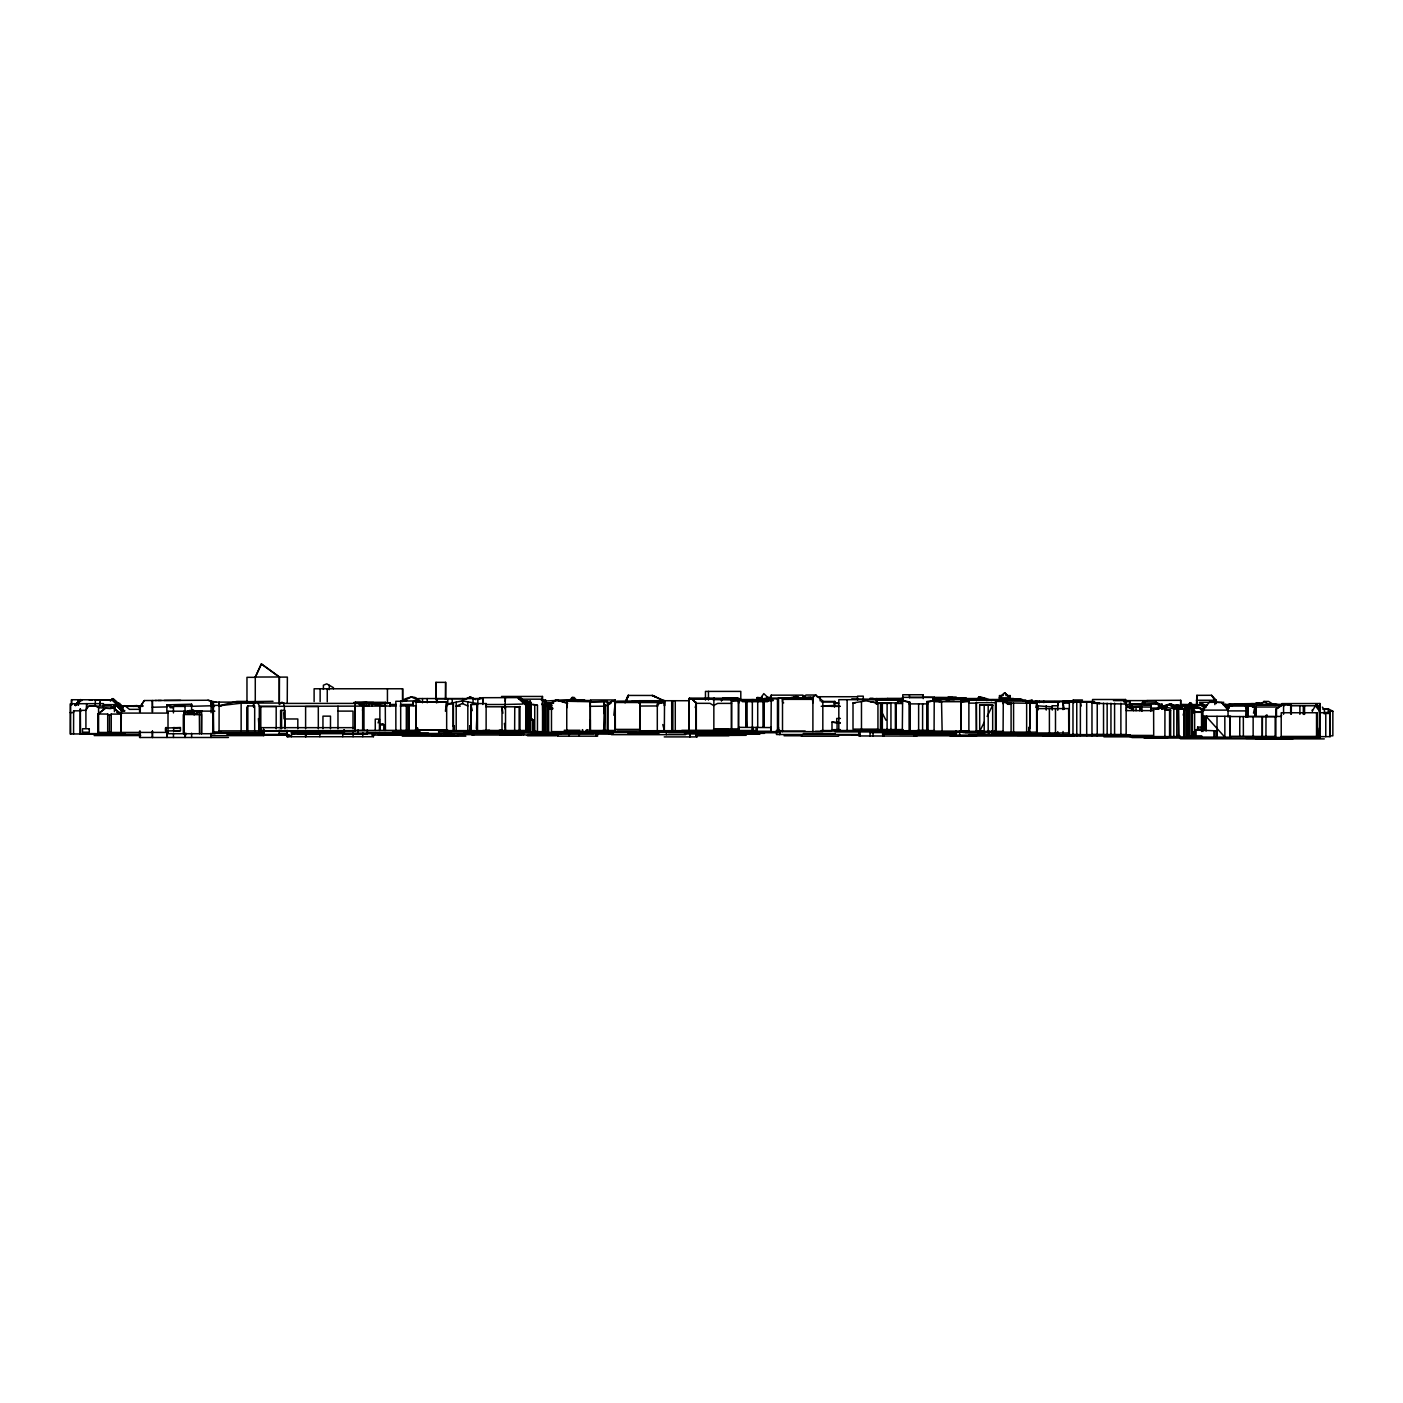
<?xml version="1.0" encoding="UTF-8"?>
<svg xmlns="http://www.w3.org/2000/svg" width="1403" height="1403" viewBox="0 0 1403 1403"><rect width="100%" height="100%" fill="white"/><g stroke="black" fill="none" stroke-linecap="round" stroke-linejoin="round"><path stroke-width="1.5" d="M98.14 732.454L98.157 714.074L105.383 708.234L113.836 708.269L119.869 712.917M590.33 719.985L590.33 730.472L590.295 701.728L607.359 701.5L590.242 701.921L590.225 706.323L604.149 706.2L605.061 704.955L604.167 704.972L604.149 730.472L605.061 705.393L605.061 730.472M666.355 734.663L666.443 730.91M778.49 727.315L778.49 731.647L778.525 697.94L803.866 698.15L802.954 695.151L771.264 695.151L771.036 731.647L822.824 731.647L822.824 701.026L815.88 695.029L806.234 695.029L802.884 696.537M782.506 698.448L782.506 699.36L812.898 699.36L812.372 698.448L782.506 698.448L782.506 701.974L783.663 702.903M870.053 735.944L870.053 731.664M1204.142 730.314L1204.142 716.354L1204.142 730.314L1206.089 730.402L1206.142 716.424L1207.036 716.249M482.79 704.516L482.842 697.712L517.795 697.607L525.774 705.06L525.739 730.489L525.774 704.288L518.724 697.449L520.513 697.449L527.388 704.166L527.388 730.753M834.487 702.798L834.504 701.43L834.522 705.463L823.052 705.919M194.07 714.934L201.646 711.058L193 711.952M446.522 707.024L446.663 701.605L445.417 711.251M390.016 706.463L390.034 702.868L366.832 702.868L390.034 702.868L390.016 704.481L396.347 704.481M639.978 705.569L640.066 701.219L664.759 700.518M664.443 705.919L664.513 702.096L639.803 702.096L639.715 730.753L730.139 730.577M689.399 699.922L689.469 698.098M713.899 699.413L738.644 699.659L713.899 699.413L713.846 705.674L710.006 703.341L696.309 703.324L691.609 698.676L696.309 703.184L696.309 730.489M731.472 700.763L738.82 700.763L738.855 698.238L714.145 698.238L713.18 699.939M1003.092 695.572L999.427 695.572L999.427 701.079L999.427 699.606L987.782 699.623M1150.758 709.444L1150.811 703.657L1158.597 703.657L1158.668 709.146L1155.546 709.111M1180.625 705.393L1181.992 705.569L1181.694 706.709L1181.992 705.569M152.331 711.952L152.383 700.5L152.524 711.952M470.829 725.86L470.777 730.612L471.005 704.622L476.231 703.604L477.458 704.324L476.336 728.578M689.294 700.728L638.856 700.711L638.768 703.078M738.574 703.359L738.609 699.413M745.905 727.017L746.115 701.675L767.722 701.675M909.126 703.885L927.699 703.885M1129.766 704.762L1129.783 701.746L1123.61 701.746M590.523 702.307L590.558 699.957L615.338 699.957L615.303 703.868M902.55 701.71L902.603 697.361L934.363 697.361L934.398 701.71L969.087 701.693L969.192 699.606L934.38 699.606L934.275 701.693L934.363 697.361M1036.747 705.779L1052.285 706.849L1052.285 705.779L1057.774 705.779L1057.809 701.921M1092.516 703.236L1092.551 699.501L1125.539 699.501L1125.557 703.289L1125.539 699.501M1164.911 708.901L1164.893 710.128L1169.576 710.234L1161.281 708.077M1180.712 700.29L1180.642 706.042L1180.712 700.29L1147.058 700.448M382.598 723.983L384.264 724.965L384.264 730.454L384.299 724.965L382.598 723.983L379.862 723.983L379.862 730.454L379.88 706.042M590.523 702.693L590.558 700.518L557.219 700.518M877.226 699.518L877.261 703.043L876.331 702.85L877.226 699.518L902.76 699.36L902.76 694.748L923.209 694.748M876.717 703.026L876.77 698.484M902.918 698.378L887.661 698.378L887.625 700.202L887.643 698.484L873.806 698.712M263.203 732.927L212.975 732.927L213.01 702.114L263.062 702.114M604.167 704.972L604.255 701.5M615.303 704.832L615.338 699.957M1003.198 703.797L1003.233 701.886L1006.091 701.886L1011.089 703.99L1011.089 732.173M191.615 711.952L191.632 704.201L166.887 704.832L166.852 706.919L152.331 707.252M201.646 711.251L189.756 711.058C189.265 715.162 191.86 707.13 194.333 710.883M191.632 704.201L191.615 706.305L211.081 705.779L211.116 701.062L207.89 700.255M366.814 703.903L366.832 702.377L354.713 703.166M445.751 699.36L445.628 682.349L435.93 682.349L435.754 699.132M607.289 730.472L607.359 701.5M714.145 698.238L714.127 699.255L738.837 699.255M99.981 705.341L100.051 702.272M103.384 707.305L103.454 703.604L70.466 703.762L70.15 733.979L124.797 733.857M445.628 682.349L445.382 699.15M1158.597 703.657L1158.492 705.253L1158.597 704.166L1162 704.148L1161.894 709.322L1161.894 706.533L1169.769 703.92L1171.382 703.92L1176.801 709.322L1161.947 706.568M99.981 705.2L100.087 699.922M604.184 713.724L604.36 701.921M988.694 730.981L988.606 735.049L988.606 730.682M999.024 700.939L999.059 699.641L988.764 699.641M1032.205 702.657L1032.152 700.22L1024.295 701.254M604.219 703.166L604.237 701.886M757.708 701.71L757.708 727.035M95.246 705.025L95.386 699.834M413.236 704.043L413.271 702.71L413.219 704.464L400.556 704.464M1144.164 703.657L1144.164 701.658L1144.234 703.306M1155.879 704.341L1155.897 701.658L1155.949 703.306M71.36 704.92L71.535 699.729L111.574 699.851M78.077 704.99L78.27 699.834L78.445 705.306M738.75 700.711L738.785 699.641L731.384 700.711L738.82 700.395M81.427 710.812L73.64 710.83L73.57 712.601L70.15 712.619M615.268 701.851L613.865 715.302M1003.285 702.657L1003.391 699.974M1006.688 702.973L1036.852 703.324L1036.975 701.114L1036.992 708.305M771.247 700.588L771.282 699.553L738.925 699.553L738.837 701.675M986.151 700.5L993.271 699.711L960.897 700.5L960.985 698.536L986.344 698.536L991.623 700.641M1150.706 711.409L1150.811 704.78L1125.539 704.78M385.281 704.096L385.369 702.307L355.415 702.307L355.31 704.113M505.203 701.43L505.378 697.607L505.045 708.831L505.045 704.499L486.841 704.516M446.856 703.832L446.943 702.061M284.599 726.912L285.002 718.967M752.341 701.71L752.341 727.035M553.361 703.166L544.838 703.324M121.202 732.454L121.307 711.514L121.395 713.145M168.114 711.514L168.009 713.092L121.202 713.092M1245.846 710.9L1246.162 706.06L1228.467 706.06L1228.063 710.9L1245.846 710.9L1245.846 717.143M1230.677 716.249L1202.231 716.319L1202.687 730.209L1202.371 727.105L1197.671 727.105L1197.443 730.016L1196.057 729.998L1196.057 737.189M664.759 701.219L614.882 701.64L614.882 730.472M569.18 736.172L569.495 732.664M1252.756 705.043L1247.6 706.691M95.386 699.922L112.661 699.992L119.343 706.656M1131.87 704.341L1131.993 705.113M1196.356 706.744L1196.899 695.327L1211.561 695.292L1216.278 700.255L1216.278 703.552M778.525 697.94L786.539 698.256M887.748 699.711L851.761 698.869M760.864 700.43L761.163 697.677L760.864 700.43L759.093 700.816L759.952 698.957L760.864 700.43L759.339 700.43M902.638 699.518L902.322 730.577M639.224 701.009L631.824 701.447L639.172 701.447M529.668 724.158L529.492 719.125L531.895 718.897L532.894 720.142L532.894 732.173M519.987 706.603L514.638 707.375L519.987 706.603L519.987 731.472L463.411 731.524M1181.694 706.709L1181.992 704.587L1197.987 704.587M400.644 701.272L395.821 701.272L395.874 730.314M1166.244 705.2L1172.768 704.604L1172.54 706.446L1177.819 705.428M80.059 733.944L80.322 708.725L80.55 733.944M1299.897 705.884L1299.897 714.337M1304.58 706.007L1304.58 714.425M1291.321 705.779L1319.539 705.779L1319.977 703.517L1281.833 703.604M1248.916 706.358L1249.161 705.078L1282.482 705.078M187.213 711.672L189.3 712.18L183.881 712.478L191.387 713.373L188.405 711.654L183.846 712.461L187.143 711.672L197.209 714.53L197.209 710.883L201.646 710.918L201.646 733.716M1253.493 713.162L1254.808 707.094L1248.161 705.569L1247.986 716.793M185.985 733.225L185.056 737.487L185.056 733.225M590.295 701.728L566.759 701.254L566.759 731.629M886.661 733.436L887.608 729.314M1035.888 707.445L1036.852 703.324M752.85 701.36L753.253 699.623L738.118 700.36M1072.716 702.237L1073.277 699.974L1082.432 699.974L1081.731 702.272M695.204 707.515L696.309 703.324M1183.185 715.127L1184.763 709.181L1180.432 708.129L1179.379 708.129L1184.763 709.181L1179.257 709.146M1189.358 708.375L1191.059 706.919L1191.147 737.031M976.523 731.366L976.348 702.237L976.348 731.366M834.803 702.675L835.171 701.465L822.123 701.43M1211.631 701.605L1209.684 701.833L1202.95 710.111L1202.95 731.507M1178.432 706.814L1178.888 735.681M1164.893 706.253L1166.647 705.884M627.544 697.817L628.421 695.432M1281.623 715.32L1281.22 716.442L1245.882 716.459L1246.302 715.302L1246.741 716.495M378.056 722.896L379.459 719.125L375.267 719.125L375.267 730.454M625.58 701.36L628.667 695.432M625.072 702.903L627.948 695.432L652.711 695.467L664.005 700.781M625.896 702.114L628.228 695.432M1266.243 715.32L1266.681 716.512L1266.26 715.302L1267.225 715.355L1266.243 716.495M362.465 710.164L363.973 706.112L363.973 730.454M1144.567 704.359L1145.286 702.587M255.364 677.228L261.396 663.935L279.46 677.053L279.355 703.271M255.276 702.693L255.276 677.035L261.309 663.935L279.46 677.053M524.915 703.061L526.932 701.149L525.792 704.709M984.327 722.036L979.697 731.366L979.697 704.85L992.675 704.85L992.675 731.366M987.116 716.442L992.675 705.253L979.697 704.85M722.826 698.028L721.458 700.763L722.826 698.028L737.434 698.028L738.837 700.763L737.434 698.028M759.128 700.43L759.952 698.957M759.584 699.659L757.936 697.466L756.235 700.43M1139.867 710.462L1141.937 706.902L1141.937 711.286M756.199 700.43L757.936 697.466M531.088 720.142L531.895 718.897M759.058 700.816L763.793 693.608L769.949 699.588M139.581 711.952L139.581 707.691L144.316 700.535L208.1 700.255L216.272 702.324M139.581 707.691L144.316 700.535M978.4 699.448L979.978 697.098L984.836 698.028L978.715 697.098L976.979 699.659M1312.243 711.058L1316.523 703.973L1319.539 710.988L1316.365 707.077M191.58 710.304L190.089 712.514C191.51 708.112 184.267 713.32 190.089 710.497M254.68 730.875L254.68 705.919L247.84 705.919L246.77 707.428L246.77 730.875M85.916 727.876L85.916 709.62L88.722 706.253L95.351 705.972L98.578 707.656L110.381 708.603L114.432 707.568L114.432 711.637M1192.322 706.674L1188.955 706.919L1192.112 706.919M1187.762 705.779L1190.586 702.693L1193.234 705.727M1187.341 705.762L1190.586 702.693M273.024 701.29L246.384 701.675L253.627 703.184L253.627 707.393M1203.721 707.796L1201.547 710.111L1201.547 731.507M568.425 701.447L572.214 697.431L574.073 697.414L577.878 701.447M1260.894 704.552L1263.91 701.447L1268.61 701.447L1275.064 705.499M80.567 699.588L74.938 705.2L80.637 699.659M75.078 704.92L80.462 699.588M110.399 701.149L112.994 698.606L122.885 707.971L121.587 706.726M111.661 708.375L115.712 704.376L122.324 711.181L115.625 704.639L103.454 704.639M75.446 705.744L81.514 699.799L76.867 704.359M1259.403 703.517L1229.484 703.955L1227.643 705.849M81.093 699.711L75.359 705.183L81.093 699.904M75.902 705.271L81.339 700.044M75.815 704.99L79.077 701.886M608.078 704.885L612.269 701.079L608.078 704.885L608.078 730.472M1226.59 706.744L1229.484 703.955M1010.107 697.817L999.427 697.817L1004.741 692.784L1010.107 697.817L1010.107 695.572L1005.828 695.572M999.427 697.817L1004.723 692.801L1009.95 697.817M173.569 730.647L180.461 730.647L180.461 727.526L165.466 728.069L165.466 730.875L180.128 730.875M112.293 708.269L115.853 704.867L123.183 711.146L123.061 710.269M115.239 705.674L116.291 704.744L122.78 710.479L116.256 704.744M116.291 704.744L113.573 707.27L115.239 707.024L111.311 707.498M180.128 727.701L173.604 728.069M1164.42 705.972L1160.158 705.972M896.324 703.499L899.305 700.939L902.427 703.499L895.973 703.499L899.2 700.798L902.339 703.499M112.135 707.884L115.712 704.867L112.538 707.656M895.377 729.753L895.377 704.008L900.551 700.079L899.411 700.974M799.184 698.536L805.497 697.151L803.603 697.273M175.235 727.701L173.569 727.543L173.726 730.875M895.377 704.008L899.2 701.132L900.551 701.921M105.383 708.234L97.789 714.074L97.789 732.454L168.202 732.401M109.452 732.454L109.452 715.425L111.24 714.074L121.202 714.145M805.34 697.273L812.898 697.273L815.88 695.029M112.293 707.515L115.765 705.025L124.604 711.286L123.113 710.251M112.836 707.2L115.765 705.025L122.464 710.006L115.642 705.025M543.68 705.499L545.609 705.499L545.609 732.962M1276.432 708.866L1276.432 717.038M1276.292 717.038L1276.292 708.866L1284.201 703.78L1281.114 705.937M590.558 731.629L551.484 731.629L551.484 702.815L555.886 699.799L566.444 702.622M558.148 699.799L551.484 702.815M996.726 701.36L1000.076 699.08L1020.472 699.08L1023.874 701.36M996.674 701.36L1000.076 699.08M1063.036 709.637L1063.053 703.096L1065.754 701.29L1069.332 702.903L1069.332 735.874L1068.56 731.77M555.886 699.799L567.636 703.464M608.376 704.85L610.971 703.149M652.518 734.26L655.657 732.243L655.657 734.26M548.643 732.962L548.643 707.007L546.714 704.587L542.891 704.569L542.891 705.499L544.522 704.867M1243.777 705.165L1250.757 704.464L1249.424 705.165M793.572 697.449L796.185 696.256L800.955 698.536M1178.888 706.744C1183.518 701.886 1157.457 708.603 1181.905 706.27M1249.599 705.183L1254.685 704.639M465.077 699.378L470.268 696.993L475.424 699.395M464.428 699.606L470.268 696.993L475.81 699.641M411.36 696.87C389.21 708.813 412.587 690.381 418.304 700.062M462.341 703.534L467.83 705.937M496.995 731.384L500.397 729.911M460.289 706.165L456.203 706.165L462.639 703.394M456.185 706.165L457.203 705.727M470.759 730.612L470.759 704.622L477.458 704.324M1063.053 703.096L1066.771 701.746L1069.349 703.096L1063.053 703.096L1064.228 709.234M657.305 704.131L664.443 701.728L657.305 704.131L657.305 730.753M1164.385 706.323L1171.382 703.92M1247.425 710.146L1245.829 706.744L1247.986 706.235M1179.677 706.358L1172.101 706.095L1194.9 706.183M770.826 698.238L762.671 700.29M295.296 733.155L292.122 734.137L292.122 732.103M1032.117 700.22L1028.206 701.412L1028.206 702.657L1028.241 700.921M1182.606 706.603L1186.342 705.463L1192.427 707.708L1192.427 737.031M938.046 700.272L943.325 698.694L948.428 700.185M1196.777 705.499L1192.848 706.077M937.064 700.518L943.237 698.694L949.428 700.518M109.452 715.425L107.698 714.074L98.456 713.987M1205.931 706.498L1203.002 704.744L1193.234 706.41L1201.073 704.183L1205.773 707.568L1202.336 704.008L1201.178 704.271M1201.073 704.183L1189.358 706.954L1190.077 708.375M927.629 730.577L927.629 702.289L934.293 700.535L939.817 701.693M1132.695 706.638L1132.695 709.304L1126.486 706.621L1126.486 710.725M1128.065 706.375L1127.065 706.638L1141.937 706.638M689.048 730.489L689.048 699.343L691.802 698.676M282.547 703.359L283.774 703.043L283.774 706.305L395.874 706.025M221.481 705.832L218.991 705.832L236.826 701.395L246.753 701.395M1169.523 705.095L1171.435 704.692M291.491 735.751L287.369 736.715L287.334 732.752M1223.609 704.709L1225.275 704.324M1195.987 705.569L1203.195 704.008L1205.791 706.709M1182.606 706.253L1186.254 705.481L1191.147 708.024L1189.376 708.024M478.616 699.466L481.211 697.835L479.317 698.133L480.808 698.413M1020.858 733.787L1024.927 732.927M1183.957 706.253L1187.639 705.463L1192.427 707.708M1197.355 705.148L1195.987 705.428M550.186 705.428L551.66 705.113M1193.339 713.04L1193.339 708.48L1199.688 707.515L1202.511 709.339M1193.339 708.48L1199.688 707.515M462.499 700.869L446.926 704.043M1054.056 701.763L1055.109 701.64M804.971 698.448L803.551 698.729L811.004 697.484L803.025 698.484M1152.915 709.392L1160.632 707.866L1170.628 710.251L1170.628 736.61M133.022 706.375L137.108 705.604L139.862 708.077M876.138 702.64L877.945 702.973L877.945 729.139L853.006 729.139L853.006 702.938L855.041 703.078M1193.918 711.97L1201.634 711.952M1177.871 706.375L1186.254 705.481M1178.976 706.498L1185.816 705.271M853.006 702.938L866.125 700.834L877.261 703.078M763.39 701.623L763.39 727.017L763.337 701.623L771.001 700.272M926.909 701.57L926.909 730.577L926.752 701.57L934.223 700.307L934.082 731.103M120.921 706.253L137.108 705.604M803.726 698.361L809.145 697.466M170.184 707.217L173.481 706.744L166.852 705.744M732.261 700.027L738.574 699.168L738.522 731.244L771.317 731.244M1029.784 732.173L1029.784 703.289L1036.852 702.307L1036.905 732.98L1068.753 732.98L1068.648 708.603L1036.905 708.603M1312.243 709.971L1312.489 711.058M253.627 703.184L241.141 703.184L218.991 705.832M546.521 703.254L544.943 702.798M483.491 730.823L489.454 730.226M1172.382 706.463L1178.432 705.955L1178.432 735.681M1172.768 706.288L1176.801 705.955L1176.801 736.575L1129.748 736.575M1270.118 703.552L1271.942 704.166M1322.854 709.234L1328.238 708.831L1332.85 711.268L1332.85 735.838L1329.781 735.838M525.774 704.288L527.388 704.166M1159.176 708.164L1160.632 708.077M1198.548 729.402L1197.671 727.105M111.118 707.287L115.186 707.059M927.629 702.289L927.699 730.577M1191.445 708.217L1194.795 708.515M960.827 731.103L960.827 701.553L962.212 701.482M960.827 701.553L969.087 700.974L962.3 701.693M1198.741 704.902L1200.53 704.832M639.908 702.272L639.978 730.753M1029.96 703.289L1030.065 728.052M543.101 706.744L544.101 706.726L544.101 731.647M756.673 700.395L772.983 700.079M530.141 703.096L529.878 732.173M191.334 710.304L196.49 711.339L194.351 710.883M1192.112 706.691L1191.357 708.094M180.689 700.378L164.169 700.448M401.696 701.079L419.725 700.886M505.045 704.481L522.425 704.06A3.806 2.666 -0.9 0 0 523.88 703.026M1026.856 701.763L1091.972 701.746L1092.113 702.938M1246.267 707.2L1247.583 707.182M545.697 700.974L571.758 699.746M155.365 700.483L156.47 700.483M161.292 700.465L157.89 700.465M895.798 703.762L895.798 729.753M639.715 706.042L657.446 705.955M139.265 709.322L129.479 709.374L124.762 705.604M255.276 677.035L279.197 676.983L279.302 704.639M748.781 700.115L758.69 700.851M874.262 698.712L882.785 698.712M731.559 703.377L717.652 703.394L713.846 705.358L713.846 730.489M121.833 705.832L143.071 705.797M211.081 706.498L214.484 706.481M1147.496 704.955L1151.144 704.744M1328.308 711.286L1332.85 711.268M1194.847 712.321L1201.845 712.303M255.311 677.333L246.963 677.333L246.981 702.693M279.355 677.105L287.369 677.105L287.247 703.271M501.52 696.449L542.47 696.449L543.101 731.647M816.967 696.73L857.18 696.73M978.715 697.098L979.978 697.098M769.423 697.309L766.845 697.677L770.668 697.677M756.673 697.677L762.267 697.677M909.968 697.572L921.946 697.572M966.141 697.782L954.18 697.782L954.198 699.676L938.046 699.097M689.417 698.133L714.197 698.098M870.053 698.273L873.122 698.273M948.358 698.098L942.465 698.098L942.465 699.273M482.895 698.571L418.62 698.554L418.725 701.57L413.236 701.57L413.236 705.656M932.89 698.641L938.695 699.273M111.714 698.817L120.904 706.919M462.727 698.712L436.456 698.712L437.876 702.64M771.036 698.817L778.525 698.817M934.17 698.852L960.967 698.852M519.11 699.168L542.575 699.168L542.523 731.647M689.224 699.185L713.934 699.185L689.171 698.694L689.119 730.77M901.147 698.992L887.818 698.975M932.89 699.273L948.13 699.273L948.112 697.063L956.197 697.063L956.197 698.098M576.037 699.764L584.613 699.764M877.068 699.676L838.819 699.676L838.819 730.612M89.126 699.869L92.405 699.869M541.242 699.974L545.627 699.974L545.627 704.288M969.192 699.974L1025.751 699.992M876.314 700.15L902.567 700.15L909.793 702.166L909.793 730.577L909.793 702.166M987.624 700.343L999.427 699.799M1196.356 700.255L1216.278 700.255M82.181 700.465L81.286 700.448M402.398 700.588L406.747 700.588M415.411 700.588L419.76 700.588M1113.508 700.606L1147.075 700.606M1072.383 700.834L1073.856 700.834L1073.856 702.85M617.004 701.272L631.894 701.272M968.877 701.149L968.877 731.366M1003.391 701.114L1077.837 701.062M521.863 701.36L525.687 701.36L526.511 702.552M941.536 701.535L942.132 731.103M1026.049 701.465L1027.031 701.938M1094.638 701.5L1062.58 701.5L1092.586 702.044M742.362 701.675L746.115 701.675M821.474 701.886L834.487 701.886M615.584 701.938L638.856 702.201M1003.198 702.201L1011.002 703.99L1007.284 703.973M1025.751 701.921L1057.827 702.166M1144.164 702.026L1155.879 702.026M529.878 702.429L530.772 702.429L530.772 732.173M607.867 702.307L611.006 702.307M1199.442 702.307L1223.767 702.307M353.802 702.482L373.619 702.482M615.268 702.482L664.461 702.57M1227.432 708.725L1221.767 702.622L1209.684 701.833M283.774 703.043L252.68 703.043L246.753 701.29M834.504 707.094L834.504 703.026L838.678 703.026M976.348 702.675L996.042 702.657M1092.113 702.903L1099.671 702.903M1256.018 702.885L1262.542 702.885M544.61 703.254L553.554 703.254M876.261 703.359L890.94 703.359L890.94 729.753M976.523 703.113L968.877 703.131L968.999 700.553L969.087 702.237M1091.972 703.254L1126.346 704.06M477.458 703.604L486.297 703.569L486.332 706.796M1006.688 703.324L1011.563 703.377M1155.897 703.447L1158.124 704.236M359.291 704.113L369.27 703.762M359.291 704.674L369.27 706.042L369.27 704.113L385.281 703.745L385.422 730.454M446.663 704.043L453.415 704.043L453.415 726.526M657.849 703.973L657.902 705.955M1129.976 704.096L1150.793 704.972M1234.64 704.201L1253.931 704.201M1291.321 705.323L1283.57 704.166L1291.321 705.323L1291.321 714.25M1316.523 703.973L1319.346 711.04M1007.88 704.306L1010.791 704.306M1127.766 704.253L1155.879 703.657M1258.316 704.429L1285.376 704.429M1201.582 704.744L1203.002 704.744M1223.153 704.727L1250.091 704.604M1256.316 704.674L1285.464 704.674M1197.338 704.867L1181.992 704.587M1205.458 704.99L1207.106 704.99M530.808 704.429L537.454 705.288L537.454 731.384L534.333 731.384M979.697 705.253L992.675 705.253M542.891 705.499L545.609 705.499M1173.592 705.639L1197.583 705.691M1232.606 705.621L1225.415 705.621L1229.063 707.112M1248.775 705.656L1256.053 707.252L1256.053 715.407M408.396 705.849L416.27 705.849M551.835 705.832L546.767 706.13L551.046 706.13M1172.47 705.762L1197.864 705.814M1202.125 705.814L1206.405 705.814M88.722 706.253L110.802 705.972L114.432 707.568M121.991 706.2L142.615 706.2M174.446 706.025L184.056 706.025M191.632 706.025L185.038 706.025L185.038 712.917M400.171 706.025L409.22 705.849M821.193 706.27L840.204 706.27M1172.768 706.06L1174.013 706.551M127.007 706.305L142.492 706.393M185.038 706.41L173.446 706.41L173.446 712.917M259.292 706.305L284.388 706.305L284.388 718.967L297.822 718.967L297.822 728.894M830.944 706.358L839.801 706.358M1160.141 706.41L1167.208 706.375M1171.487 706.375L1189.376 706.375M1245.005 706.358L1247.425 707.498L1245.829 706.744M259.783 706.621L276.181 706.621L276.181 728.841M486.122 706.796L514.778 706.796M502.011 731.472L502.011 706.796L505.518 706.849L505.554 731.472L504.379 723.369M546.714 704.692L545.293 704.692L548.643 707.007M1127.503 706.902L1150.706 707.059M1247.074 706.884L1245.759 706.884L1247.074 710.146M1252.844 707.007L1279.589 707.007L1276.292 708.866M1254.808 706.937L1254.808 715.758L1254.703 706.937L1256.053 707.252M170.184 707.691L173.481 707.691M1319.521 707.778L1319.749 714.145M548.696 708.041L552.694 708.041M1150.706 708.077L1164.946 708.077L1164.893 736.61M548.836 708.655L552.835 708.655M1194.006 708.778L1191.989 708.462M548.029 709.287L552.484 709.287M80.059 710.339L86.004 710.339M1228.063 717.126L1228.063 710.111L1201.547 710.111L1203.458 710.111M123.131 710.619L124.779 710.619L123.061 710.69M1126.171 710.619L1153.704 710.619M188.668 711.198L168.009 711.198L168.009 733.716L215.08 733.716M189.773 711.058L214.834 711.163M337.965 711.111L353.03 711.111L353.03 728.894M1319.416 712.724L1330.167 712.724L1330.167 736.645L1319.416 736.645M840.397 718.441L836.732 718.441L836.732 723.001L840.239 723.036M530.141 720.142L533.929 720.283L533.929 732.173L508.465 732.173M840.397 729.665L831.997 729.665L831.997 722.071L840.344 722.72M384.299 724.965L379.862 724.965L379.862 723.983M453.169 725.737L454.362 725.737L454.204 730.612M471.005 725.86L469.742 725.86L469.742 730.612M527.388 727.105L527.966 730.753M529.264 727.105L530.229 727.105M738.522 727.35L771.212 727.578M1028.82 727.473L1028.82 732.173L1028.75 727.473L1029.96 727.473M259.783 727.666L355.257 727.666M1319.346 728.017L1318.82 737.575M713.846 728.911L738.96 728.911M1197.443 729.069L1202.231 729.086M713.513 729.367L728.736 729.367M615.268 729.385L640.066 729.385M876.717 729.578L902.953 729.578M446.856 729.928L415.954 729.928L416.112 701.36L423.18 701.886M876.261 729.753L902.673 729.753M415.13 730.156L447.803 730.121M617.004 729.963L639.242 729.963M717.143 730.104L739.346 730.226M354.871 730.454L416.516 730.332M482.79 730.489L527.388 730.489M564.216 730.279L580 730.279M590.225 730.472L615.338 730.472L615.251 701.658L611.936 701.079M681.753 730.402L755.849 730.489M821.193 730.542L855.058 730.542M885.556 730.507L890.502 730.507M917.316 730.402L927.804 730.402M259.783 730.735L366.937 730.56M477.651 730.612L446.663 730.612L446.663 701.71L415.972 701.938L447.066 701.886L447.083 705.463M477.949 730.63L503.221 730.823M509.324 730.753L530.229 730.753M830.944 730.788L877.068 730.612M882.768 730.665L884.171 730.665L884.048 735.944L884.171 729.507M885.539 730.735L886.608 730.735M901.077 730.735L934.433 730.577M1196.057 729.998L1216.997 730.893L1213.893 730.823L1213.893 737.189M218.991 730.875L355.468 730.875M476.459 731.033L483.544 731.033M718.967 730.91L728.859 730.91M732.243 731.103L735.751 731.103M776.35 731.051L805.199 731.051M854.971 731.103L969.227 731.103M440.595 731.209L450.784 731.209M493.032 731.384L509.482 731.384M815.336 731.349L830.751 731.349M871.105 731.349L901.182 731.349M909.916 731.209L928.102 731.209M959.775 731.331L1003.426 731.366M533.315 731.647L544.82 731.647M725.456 731.664L750.868 731.664M882.75 731.454L928.295 731.647M291.105 731.84L343.77 731.84M392.542 731.752L420.409 731.963M438.49 731.857L501.748 731.787M585.945 731.928L666.443 731.787M835.083 731.91L882.838 731.91M889.537 731.84L961.02 731.84M1193.076 731.735L1194.847 731.735L1194.847 736.014L1188.183 736.084M214.028 732.173L220.797 732.173M292.07 732.103L298.436 732.103L298.488 734.137M394.313 732.243L417.778 732.243M478.861 732.138L489.016 732.138M553.448 732.191L627.948 732.191M652.5 732.243L655.639 732.243M659.568 732.243L755.796 732.226M760.777 732.12L767.055 732.12M937.713 732.085L993.377 732.068M1036.992 732.173L1003.075 732.173L1003.285 701.43L995.446 701.43L995.446 731.366M213.73 732.559L263.29 732.559M367.393 732.384L394.383 732.384M532.316 732.401L636.366 732.541M657.744 732.313L777.28 732.296M962.844 732.576L985.73 732.576M214.852 732.717L263.431 732.647M564.567 732.734L609.463 732.734M627.895 732.717L658.831 732.717M668.529 732.664L694.573 732.664M723.615 732.822L731.629 732.822M755.638 732.699L777.332 732.699M870.018 732.594L884.048 732.594M965.141 732.612L1026.119 732.734M406.344 733.103L428.441 733.103M503.063 732.962L573.774 733.085M598.116 732.945L599.905 732.945M701.325 733.12L708.655 733.12M882.575 733.103L956.723 733.12M993.149 733.032L1027.154 733.032M279.197 733.383L287.089 733.383M297.19 733.453L375.566 733.453M444.014 733.401L451.626 733.401M484.403 733.243L485.561 733.243M603.08 733.173L613.269 733.173M684.541 733.436L764.477 733.348M912.827 733.436L886.433 733.436L886.696 729.279M917.246 733.295L940.203 733.295M999.024 733.208L1031.187 733.383M79.971 733.576L124.779 733.716M248.594 733.734L263.396 733.734L263.308 729.472M298.33 733.471L522.793 733.471M531.737 733.506L598.362 733.541M722.738 733.629L759.847 733.629M803.27 733.523L835.241 733.523M899.13 733.506L938.326 733.716M1025.716 733.734L1059.405 733.751M430.44 733.944L434.404 733.944M443.506 733.874L457.483 733.874M531.491 734.05L556.886 734.05M560.709 733.874L594.153 733.874M608.972 733.927L613.409 733.927M684.646 733.769L754.989 733.822M998.094 733.822L1039.237 733.787M103.173 734.26L139.265 734.26M292.07 734.137L320.13 734.137M398.522 734.172L426.442 734.172M443.488 734.243L453.888 734.243M542.68 734.067L560.849 734.067M596.889 734.067L612.024 734.155M627.737 734.26L659.62 734.26M697.063 734.313L729.823 734.313M737.592 734.067L759.812 734.067M882.417 734.102L899.481 734.102M938.098 734.172L939.326 734.172M1031.223 734.067L1059.072 734.067M228.549 734.611L287.369 734.365M378.038 734.558L441.191 734.576M457.624 734.628L474.109 734.628M527.686 734.611L557.973 734.611M696.134 734.558L723.527 734.558M858.934 734.523L776.508 734.523L776.508 730.332M899.656 734.348L956.197 734.348M968.824 734.628L1004.425 734.628M1026.049 734.383L1059.195 734.383M1062.457 734.576L1078.223 734.576M1092.288 734.506L1125.574 734.506M381.02 734.663L436.386 734.646M500.029 734.926L533.578 734.926L533.491 720.283M611.445 734.663L685.593 734.663M795.676 734.874L799.728 734.874M838.433 734.909L859.758 734.909M975.629 734.821L1063.421 734.698M1072.33 734.628L1103.635 734.628M1106.371 734.804L1130.327 734.856M99.823 735.014L140.546 735.172M226.918 735.049L289.228 735.049M371.76 735.084L444.769 735.19M471.899 735.014L521.6 735.014M543.961 735.067L557.184 735.067M851.902 735.207L859.986 735.207M937.993 735.137L1129.976 735.154M226.918 735.225L289.228 735.225M527.44 735.453L557.868 735.453M696.502 735.505L746.221 735.312M1017.21 735.347L1104.442 735.347M1119.699 735.365L1153.704 735.453L1153.617 710.619M94.159 735.558L140.546 735.558M211.081 735.628L263.852 735.628L263.852 729.35M527.195 735.558L556.149 735.558M695.818 735.61L728.946 735.716M784.084 735.768L801.657 735.768M949.182 735.786L913.809 735.786L913.809 732.313M1060.265 735.803L1074.435 735.803M1176.801 735.681L1179.958 735.681M432.142 735.909L457.588 735.909M916.878 736.084L858.741 735.944L858.741 731.664M957.46 736.031L1133.484 735.944M1145.216 735.961L1148.987 735.961M402.258 736.154L465.831 736.154M557.465 736.172L597.573 736.172L597.573 732.068M801.394 736.224L838.626 736.224M950.041 736.259L976.47 736.259M1042.622 736.154L1066.631 736.154M1188.376 736.207L1201.95 736.119M1253.879 736.312L1229.957 736.312L1229.957 716.547L1275.871 716.723L1275.871 736.435L1253.142 736.435L1253.142 716.547M1189.323 736.487L1201.74 736.487M1281.22 736.435L1317.312 736.435L1317.312 712.742L1281.22 712.742L1281.22 738.416M373.461 736.715L287.071 736.715L287.089 730.244M664.233 736.908L697.203 736.908L697.203 732.664M1103.898 736.838L1133.606 736.838M1136.097 736.908L1186.342 736.908M1188.411 736.803L1202.336 736.803M1188.376 737.031L1230.677 737.189M228.408 737.487L139.581 737.487L139.581 731.103M1248.161 737.452L1284.727 737.452M1295.6 737.504L1319.749 737.504M1131.87 737.557L1167.997 737.557M1228.958 737.82L1231.027 737.82M1283.57 737.575L1320.1 737.575L1319.977 703.517M1144.129 738.048L1189.376 738.048L1189.358 705.762L1190.077 708.006M1201.547 737.925L1247.986 737.925M1245.882 738.416L1282.061 738.416M1180.344 738.767L1324.292 738.89M1256.176 739.065L1292.724 739.065M771.247 698.098L788.802 698.133M690.82 699.097L705.288 699.115M896.763 702.903L876.331 702.85M1171.856 706.13L1179.713 706.147M922.35 697.291L952.847 697.501M435.859 701.816L438.999 701.833M546.083 706.27L550.239 706.288L551.309 704.324L545.311 704.324L545.469 699.974M212.975 705.358L219.061 705.376L219.114 702.166L219.061 732.927M525.687 701.36L530.229 701.079L530.772 702.429M1192.427 710.69L1194.637 710.725L1194.637 736.084M117.343 703.341L119.799 703.359M1272.065 704.131L1280.869 704.972M1275.081 704.218L1278.712 704.972M1187.131 706.638L1188.394 706.674M1251.476 703.657L1254.843 703.762M745.642 701.29L746.484 726.982M361.465 703.78L362.851 703.868L355.222 703.341L355.257 728.823M909.056 702.5L909.126 730.577M764.547 700.255L772.983 700.728M1223.153 704.324L1231.518 704.692M834.504 703.306L838.538 703.587M604.167 705.341L607.289 705.551M942.132 701.535L934.188 701.009M1012.72 698.589L1013.931 698.712M1011.23 698.448L1022.401 699.536M197.209 714.074L194.07 713.706L194.07 711.251M967.912 700.641L960.897 700.5M738.627 700.448L747.08 701.465L747.08 727.35M372.128 704.113L385.281 706.042M870.632 701.781L877.945 702.991M1199.653 729.683L1202.687 730.209L1202.125 728.631M1180.239 705.972L1183.395 706.533M1180.116 705.972L1182.834 706.463L1179.116 706.147M462.341 700.869L477.651 703.622M569.548 699.729L575.809 700.869M831.997 722.071L836.732 723.001M575.002 699.834L580.579 700.991M1169.611 710.041L1170.628 710.251M532.754 704.271L537.454 705.288M771.703 699.588L765.792 698.238L757.813 699.992M116.712 712.373L121.395 713.513M525.09 701.342L531.088 702.815L531.088 720.283M902.322 700.237L903.216 700.483M140.282 706.481L140.282 711.952M904.128 701.097L907.478 702.044M1058.09 701.886L1059.019 702.166M1177.31 705.428L1180.256 706.41M801.411 698.536L797.044 696.765L797.535 698.536M900.393 700.079L902.532 701.009M652.518 695.467L655.464 696.8L654.026 696.116M652.062 695.467L663.549 700.658M411.114 696.87L418.006 700.079M1128.065 706.638L1132.695 709.304L1127.416 706.375M188.388 711.654L189.756 712.443L189.721 710.497M1263.91 701.447L1268.856 704.534M1191.2 708.568L1194.637 710.725M1198.092 707.515L1203.581 711.075M1020.472 699.08L1023.822 701.36M1199.495 704.183L1203.862 707.34M585.805 730.384L589.014 732.734L589.014 729.613M112.906 699.22L122.727 706.551L122.798 711.111M122.745 706.586L121.5 705.656L121.587 711.005M543.978 704.867L544.82 732.962M113.836 708.269L121.061 714.074L121.061 732.454M213.01 702.114L213.572 732.927M112.17 700.079L119.36 706.621L112.661 699.992M1188.779 705.779L1189.814 706.095M187.967 711.198L188.668 710.865M115.537 705.025L119.957 708.918M121.482 710.058L115.239 704.429L115.239 708.62M115.625 704.639L122.307 710.707M525.739 705.025L517.795 697.607M113.012 698.606L116.274 701.693M114.415 701.325L117.01 703.78M1327.098 713.601L1325.73 712.286L1328.378 713.618M1169.769 703.92L1173.82 708.199L1173.82 736.575M572.214 697.431L575.142 700.518M541.698 704.131L544.101 706.726M1206.142 716.424L1224.872 737.189L1224.819 716.424M542.786 700.185L546.714 704.587M1190.182 702.693L1192.813 705.727M542.382 704.236L544.82 707.13L543.785 706.744M1221.767 702.622L1228.063 710.111M120.272 704.692L121.57 706.41M120.237 704.709L121.517 706.41M1324.292 709.725L1322.398 707.112M1211.561 695.292L1214.84 700.255L1214.84 704.587M526.932 701.149L529.264 704.709L529.264 730.753M525.687 701.062L526.511 702.429M187.669 711.777L188.405 713.022L188.405 711.952M1039.272 701.114L1039.325 702.657M882.066 712.777L886.012 720.318M527.23 701.956L528.615 704.709L528.615 730.753M257.819 702.903L259.292 705.867L259.292 730.875L258.415 718.582M1228.467 706.06L1229.256 708.217M1246.829 708.445L1246.162 706.06M1043.85 701.114L1043.85 702.657M566.759 701.254L567.321 703.464M795.834 696.291L796.167 697.519M1317.908 731.454L1319.539 737.575M1073.277 699.974L1073.821 702.044M662.795 724.544L664.443 730.753M753.253 699.623L753.674 701.342M472.302 710.619L470.829 704.622L471.11 726.28M1103.53 703.184L1103.547 735.874M1081.169 706.06L1080.38 701.798L1080.38 735.874M1120.874 703.184L1120.892 735.874M253.627 705.867L253.575 702.938M1114.578 703.184L1114.578 735.874M1097.234 703.184L1097.234 735.874M502.011 707.165L502.905 713.233M1162 704.148L1162.333 706.761M812.372 698.448L812.898 702.921M1196.899 695.327L1197.425 706.463M1029.627 701.132L1029.749 702.377M305.749 732.752L306.029 736.715L306.029 732.384M1173.855 706.218L1173.785 705.428M355.415 703.254L355.345 702.184L355.275 703.412L283.774 703.412L281.933 702.184L280.337 703.903M284.09 712.636L284.388 718.967M390.069 702.71L390.139 704.218M71.535 699.729L71.711 705.043M1150.811 703.657L1150.863 705.569M70.466 703.762L70.694 733.979M834.504 703.026L834.522 704.078M582.596 732.734L582.508 729.613L582.473 732.734M689.802 732.857L689.908 736.908L689.908 732.524M1129.783 701.746L1129.853 704.937M435.93 682.349L436.07 698.834M566.759 703.482L566.847 707.813M1158.597 704.148L1158.668 709.146M385.369 702.307L385.422 705.972M902.603 697.361L902.655 701.71M664.548 705.656L664.513 702.096M771.264 695.151L771.317 701.342M639.803 702.096L639.821 705.779M1150.811 704.78L1150.846 709.322M1330.062 712.724L1330.062 736.645M1328.308 713.198L1328.308 709.094L1324.502 709.094L1324.292 713.899M1325.782 712.724L1325.765 736.645M1319.539 705.779L1319.346 737.575M1316.54 712.742L1316.54 736.435M1303.334 705.884L1303.317 714.425M1290.672 705.323L1290.672 714.004M1284.219 704.166L1284.219 705.779M1283.57 703.78L1283.57 714.302M1276.011 709.269L1275.853 715.776M1275.169 716.723L1275.169 736.435M1267.225 715.355L1267.225 716.495M1265.997 716.723L1265.944 736.435M1255.527 707.252L1255.527 715.881M1247.425 706.235L1247.425 716.547M1246.829 706.884L1246.829 717.143M1243.321 716.547L1243.374 736.312M1239.778 716.547L1239.726 736.312M1229.782 716.249L1229.782 737.189M1217.015 716.424L1216.997 737.189M1216.822 730.893L1216.822 737.189M1215.086 730.823L1215.086 737.189M1206.142 716.249L1206.142 730.963M1193.935 731.735L1193.935 736.014M1188.394 706.375L1188.394 738.048M1187.131 706.375L1187.131 738.048M1186.342 706.358L1186.342 738.048M1184.763 706.358L1184.763 736.908M1183.764 709.181L1183.764 736.908M1169.576 710.234L1169.576 736.61M1139.78 706.638L1139.78 710.742M1136.044 706.638L1136.044 710.742M1133.536 706.638L1133.536 710.742M1126.153 703.254L1126.153 735.874M1110.948 703.236L1110.948 735.874M1107.16 703.236L1107.16 735.874M1099.058 702.903L1099.058 704.06M1091.972 701.746L1091.972 735.874M1086.676 701.798L1086.694 735.874M1076.75 701.728L1076.767 735.874M1072.979 701.728L1072.979 735.874M1063.053 731.507L1063.036 735.874M1057.774 701.746L1057.774 710.269M1057.774 731.612L1057.774 735.874M1055.494 708.603L1055.494 732.98M1052.285 705.779L1052.285 710.076M1049.391 708.603L1049.409 732.98M1046.235 705.779L1046.235 710.076M1037.974 705.516L1037.974 710.076M1036.642 702.307L1036.642 732.173M1035.572 700.939L1035.589 702.657M1026.645 703.324L1026.645 732.173M1013.58 703.324L1013.58 732.173M1010.178 695.572L1010.178 699.799M996.042 701.43L996.042 731.366M994.534 731.103L994.517 735.049M992.026 730.682L992.026 735.049M988.186 704.85L988.186 731.366M984.205 704.85L984.205 731.366M983.731 731.086L983.731 735.049M983.363 730.981L983.328 735.049M982.346 730.928L982.328 735.049M981.188 730.84L981.153 735.049M978.4 730.682L978.4 735.049M960.95 701.553L960.95 731.103M959.617 730.682L959.67 735.049M956.127 730.717L956.127 735.049M922.946 694.748L923.209 698.641M922.613 703.885L922.595 730.577M918.632 703.885L918.632 730.577M909.442 694.748L909.46 697.817M896.114 703.499L896.114 729.753M887.117 703.359L887.099 729.753M885.714 729.928L885.556 734.225M882.768 732.419L882.768 735.944M882.347 703.359L882.347 729.753M877.173 699.974L877.173 704.236M876.717 699.676L876.717 703.815M876.331 699.974L876.331 704.236M873.034 731.664L873.034 735.944M863.283 700.132L863.283 696.169L857.549 696.169L857.584 700.132M861.477 701.658L861.477 729.139M860.109 731.664L860.109 735.944M847.131 699.676L847.131 730.612M837.065 722.071L837.065 729.665M820.176 696.73L820.194 700.939M812.898 697.273L812.898 731.647M782.506 699.36L782.506 731.647M779.858 730.332L779.858 734.523M779.472 730.332L779.472 734.523M777.472 698.817L777.472 731.647M770.896 727.35L770.896 731.244M764.039 727.35L764.039 701.5L763.706 727M761.952 697.677L761.952 696.414L761.899 700.711M757.269 727.35L757.269 731.244M756.235 727.35L756.235 731.244M753.183 727.35L753.183 731.244M752.113 727.35L752.131 731.244M746.115 727.017L746.115 701.325L745.87 727.017M740.802 700.079L740.802 691.398L705.463 691.398L705.463 700.079M738.487 699.168L738.487 728.911M708.445 691.398L708.445 700.079M696.625 732.769L696.625 736.908M695.853 701.956L695.993 730.489M675.264 700.693L675.281 730.77M672.739 700.693L672.739 730.77M672.405 700.693L672.388 730.77M671.704 700.693L671.721 730.77M664.531 700.693L664.338 730.77M652.518 732.243L652.5 734.26M603.448 729.613L603.395 732.734M595.907 732.068L595.907 736.172M590.295 701.272L590.295 731.629M579.299 732.068L579.299 736.172M547.24 707.007L547.24 732.962M545.293 704.692L545.293 732.962M534.736 705.288L534.736 731.384M533.894 720.283L533.894 732.173M530.229 701.079L530.141 732.173M523.459 730.63L523.459 734.926M519.145 707.375L519.145 731.472M514.761 706.568L514.638 731.472M486.122 703.569L486.122 731.472M482.807 698.571L482.807 702.745M477.809 698.571L477.827 702.745M477.494 703.569L477.494 731.472M477.178 704.341L477.178 730.612M473.074 698.571L473.057 702.745M469.952 725.86L469.952 730.612M467.83 701.868L467.83 730.612M462.727 698.519L462.709 702.885M456.203 702.114L456.203 730.612M453.169 704.043L453.169 730.612M452.24 698.712L452.24 702.885M447.803 698.712L447.803 704.99M439.121 729.718L439.034 733.488M436.456 698.519L436.456 702.903M427.231 698.554L427.231 702.763M422.496 698.554L422.496 702.763M419.111 729.718L419.111 733.488M419.023 729.718L419.023 733.488M417.691 728.034L417.691 732.243M417.392 728.034L417.392 732.243M415.779 705.849L415.779 730.314M408.869 705.849L408.957 730.314M408.606 706.025L408.606 730.314M407.992 706.025L408.063 730.314M406.326 706.025L406.326 730.314M402.749 701.553L402.749 688.768L314.114 688.768L314.114 701.553M402.503 688.768L402.503 701.535M400.679 701.044L400.679 730.314M387.438 688.768L387.438 703.692M379.459 719.125L379.441 730.454M373.408 732.629L373.408 736.715M372.128 703.745L372.128 706.042M367.393 729.806L367.393 733.944L344.033 733.944L344.033 729.806M362.64 706.112L362.64 730.454M362.728 732.629L362.798 736.715M358.151 729.806L358.151 733.944M354.889 706.042L354.941 730.735M353.082 732.629L353.082 736.715M344.331 729.806L344.314 733.944M342.77 732.629L342.77 736.715M337.983 706.253L337.965 728.894M333.458 688.768L333.458 687.68L326.776 683.84L323.392 685.208L323.409 689.399M330.477 728.771L330.494 716.144L322.953 716.144L322.953 728.771M329.284 685.278L329.284 689.662M327.267 688.768L327.267 701.728M320.13 688.768L320.13 701.553M319.849 732.629L319.849 736.715M318.323 728.841L318.306 706.586L305.608 706.586L305.608 728.841M316.254 732.173L316.254 734.137M305.468 732.752L305.468 736.715M292.368 732.173L292.368 734.137M291.421 730.77L291.421 736.715M285.002 728.894L285.002 710.392L280.582 710.392L280.582 728.823M281.6 710.392L281.6 728.823M279.197 730.121L279.197 734.365M263.589 729.385L263.711 735.628M261.151 727.666L261.151 730.735M260.8 706.621L260.8 730.875M259.783 706.305L259.783 730.875M247.84 705.919L247.84 730.875M241.141 703.184L241.141 730.875M211.222 701.062L211.081 712.742M211.081 733.225L211.081 737.487M201.418 733.716L201.523 714.53L183.442 714.548L183.442 733.716M199.682 710.9L199.682 715.056M199.366 714.548L199.507 733.716M191.615 733.225L191.615 737.487M183.898 711.198L183.898 733.716M183.618 714.548L183.618 733.716M173.481 733.225L173.446 737.487M166.887 704.832L166.852 711.952M166.203 727.385L166.203 730.875M152.524 731.103L152.524 737.487M152.331 731.103L152.331 737.487M140.282 731.103L140.282 737.487M121.482 710.427L121.482 706.042L119.36 703.85L119.343 706.884M111.24 714.074L111.24 732.454M107.698 714.074L107.698 732.454M98.578 707.656L98.578 733.944M98.157 714.074L98.298 732.576M73.64 710.83L73.57 733.979M542.47 696.467A76.569 70.501 -0.1 0 1 542.154 698.712M166.869 731.103L166.852 737.487L166.852 731.103M314.237 732.173L314.202 734.137L314.044 732.173M86.688 703.604L86.495 709.216L86.688 703.762M1143.077 701.202L1141.989 703.815L1143.059 701.202L1144.199 703.815L1143.059 701.202M792.344 698.466L786.539 698.536L796.29 696.467L792.344 698.536M1169.944 710.093L1169.909 736.61L1169.944 710.093M89.266 728.753L82.514 728.753L82.514 732.208L89.266 732.208L89.266 728.753M1158.089 703.377L1154.616 702.956L1158.089 703.394M1262.332 736.435L1262.332 716.723L1262.279 736.435M880.663 729.753L880.663 703.359L880.523 729.753M731.559 728.911L731.524 700.132L731.489 728.911M587.138 732.734L587.138 729.613L587.033 732.734M213.361 732.927L213.361 702.412L213.256 732.927"/></g></svg>
